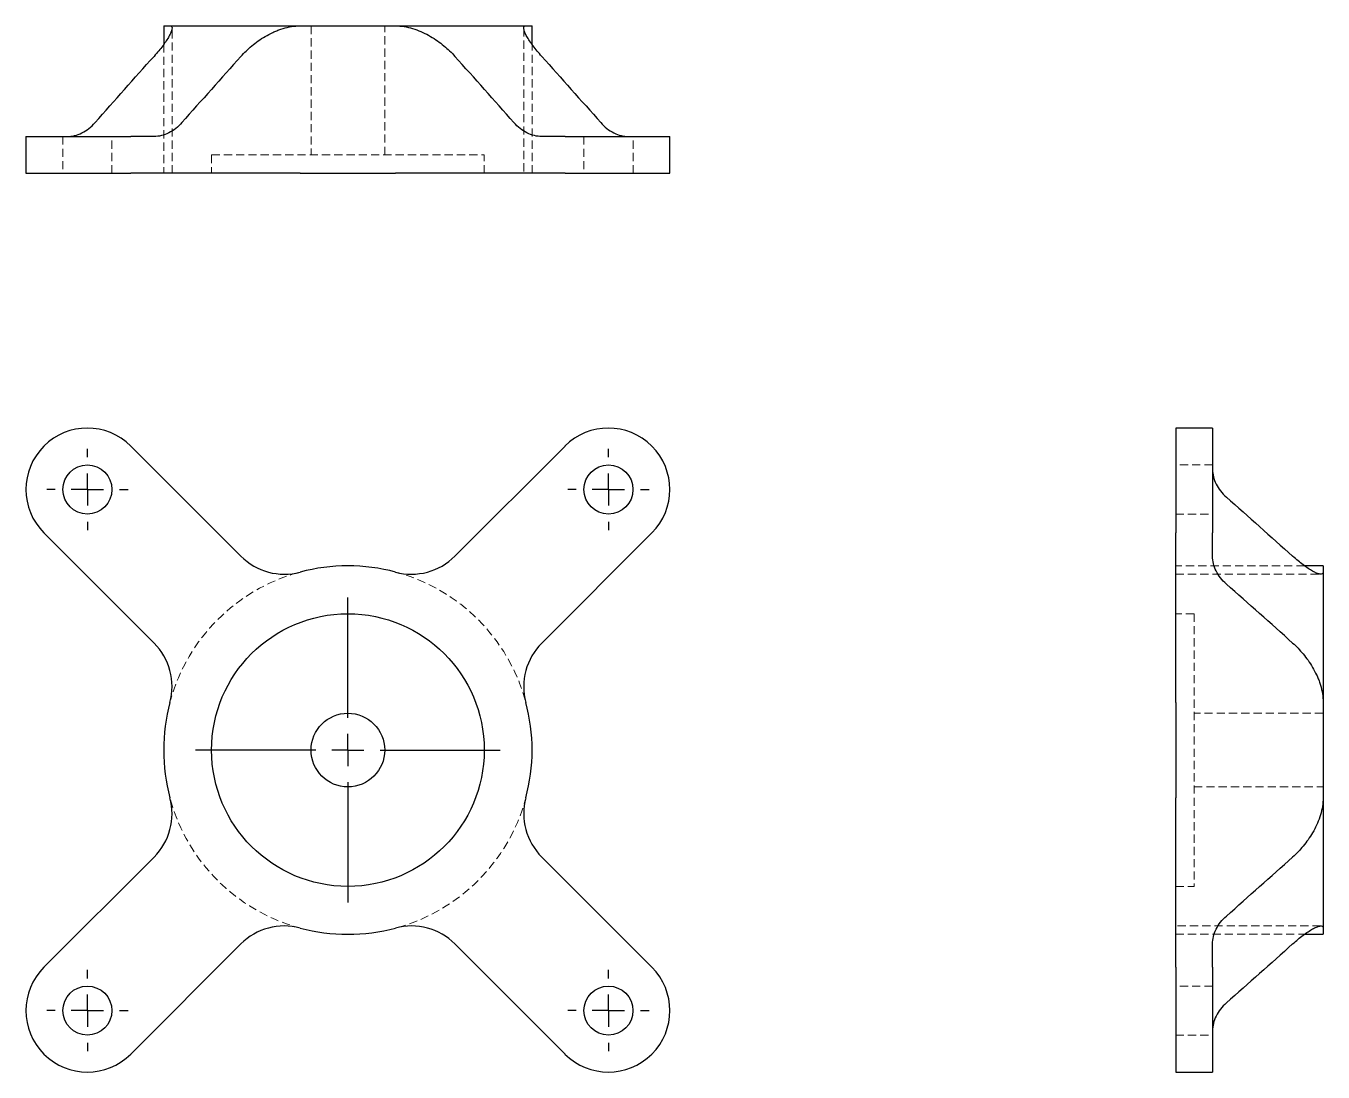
# Model space of a CAD drawing. Header units: millimetres. Extents: x 33 to 234, y 7 to 169.
import ezdxf

# ---------------------------------------------------------------- set-up
doc = ezdxf.new("R2010")
doc.units = ezdxf.units.MM
doc.linetypes.add('HIDDEN', pattern=[1.905, 1.27, -0.635])
doc.layers.add('10', color=7, linetype='Continuous')

# ---------------------------------------------------------------- blocks, each defined once
blk = doc.blocks.new('SW_CENTERMARKSYMBOL_0')
at = {"layer": '10', "color": 0}
for p, q in [((0, 5), (0, 23.67)), ((0, 0), (0, 2.5)), ((-5, 0), (-23.67, 0)), ((0, 0), (-2.5, 0)), ((0, 0), (0, -2.5)), ((0, 0), (2.5, 0)), ((5, 0), (23.67, 0)), ((0, -5), (0, -23.67))]:
    blk.add_line(p, q, dxfattribs=at)
blk = doc.blocks.new('SW_CENTERMARKSYMBOL_1')
at = {"layer": '10', "color": 0}
for p, q in [((0, 5), (0, 6.31)), ((0, 0), (0, 2.5)), ((-5, 0), (-6.31, 0)), ((0, 0), (-2.5, 0)), ((0, 0), (0, -2.5)), ((0, 0), (2.5, 0)), ((5, 0), (6.31, 0)), ((0, -5), (0, -6.31))]:
    blk.add_line(p, q, dxfattribs=at)
blk = doc.blocks.new('SW_CENTERMARKSYMBOL_2')
at = {"layer": '10', "color": 0}
for p, q in [((0, 5), (0, 6.31)), ((0, 0), (0, 2.5)), ((-5, 0), (-6.31, 0)), ((0, 0), (-2.5, 0)), ((0, 0), (0, -2.5)), ((0, 0), (2.5, 0)), ((5, 0), (6.31, 0)), ((0, -5), (0, -6.31))]:
    blk.add_line(p, q, dxfattribs=at)
blk = doc.blocks.new('SW_CENTERMARKSYMBOL_3')
at = {"layer": '10', "color": 0}
for p, q in [((0, 5), (0, 6.31)), ((0, 0), (0, 2.5)), ((-5, 0), (-6.31, 0)), ((0, 0), (-2.5, 0)), ((0, 0), (0, -2.5)), ((0, 0), (2.5, 0)), ((5, 0), (6.31, 0)), ((0, -5), (0, -6.31))]:
    blk.add_line(p, q, dxfattribs=at)
blk = doc.blocks.new('SW_CENTERMARKSYMBOL_4')
at = {"layer": '10', "color": 0}
for p, q in [((0, 5), (0, 6.31)), ((0, 0), (0, 2.5)), ((-5, 0), (-6.31, 0)), ((0, 0), (-2.5, 0)), ((0, 0), (0, -2.5)), ((0, 0), (2.5, 0)), ((5, 0), (6.31, 0)), ((0, -5), (0, -6.31))]:
    blk.add_line(p, q, dxfattribs=at)

msp = doc.modelspace()

# ---------------------------------------------------------------- linework, layer by layer
at = {"color": 7, "linetype": 'Continuous', "lineweight": 25}
for p, q in [((54.39, 169.44), (54.39, 166.57)), ((54.39, 169.44), (55.36, 169.44)), ((55.36, 169.44), (55.44, 169.44)), ((55.44, 169.44), (75.27, 169.44)), ((75.27, 169.44), (75.59, 169.44)), ((75.59, 169.44), (90.41, 169.44)), ((90.41, 169.44), (90.73, 169.44)), ((90.73, 169.44), (110.56, 169.44)), ((110.56, 169.44), (110.64, 169.44)), ((110.64, 169.44), (111.61, 169.44)), ((111.61, 166.56), (111.61, 169.44)), ((33, 152.28), (33, 146.56)), ((33, 152.28), (49.28, 152.28)), ((52.88, 152.28), (49.28, 152.28)), ((116.72, 152.28), (113.12, 152.28)), ((116.72, 152.28), (133, 152.28)), ((133, 146.56), (133, 152.28)), ((33, 146.56), (49.28, 146.56)), ((66.38, 146.56), (49.28, 146.56)), ((75.59, 146.56), (66.38, 146.56)), ((75.59, 146.56), (90.41, 146.56)), ((99.62, 146.56), (90.41, 146.56)), ((116.72, 146.56), (99.62, 146.56)), ((116.72, 146.56), (133, 146.56)), ((217.28, 107), (211.56, 107)), ((211.56, 107), (211.56, 90.72)), ((217.28, 107), (217.28, 90.72)), ((66.38, 87.11), (49.28, 104.21)), ((116.72, 104.21), (99.62, 87.11)), ((35.79, 90.72), (52.89, 73.62)), ((113.11, 73.62), (130.21, 90.72)), ((211.56, 73.62), (211.56, 90.72)), ((217.28, 87.12), (217.28, 90.72)), ((234.44, 85.61), (231.57, 85.61)), ((234.44, 85.61), (234.44, 84.64)), ((234.44, 84.64), (234.44, 84.56)), ((234.44, 84.56), (234.44, 64.73)), ((211.56, 64.41), (211.56, 73.62)), ((234.44, 64.73), (234.44, 64.41)), ((211.56, 64.41), (211.56, 49.59)), ((234.44, 64.41), (234.44, 49.59)), ((211.56, 40.38), (211.56, 49.59)), ((234.44, 49.59), (234.44, 49.27)), ((234.44, 49.27), (234.44, 29.44)), ((52.89, 40.38), (35.79, 23.28)), ((130.21, 23.28), (113.11, 40.38)), ((211.56, 23.28), (211.56, 40.38)), ((231.56, 28.39), (234.44, 28.39)), ((234.44, 29.44), (234.44, 29.36)), ((234.44, 29.36), (234.44, 28.39)), ((49.28, 9.79), (66.38, 26.89)), ((99.62, 26.89), (116.72, 9.79)), ((217.28, 23.28), (217.28, 26.88)), ((211.56, 23.28), (211.56, 7)), ((217.28, 23.28), (217.28, 7)), ((211.56, 7), (217.28, 7))]:
    msp.add_line(p, q, dxfattribs=at)
at = {"color": 7, "linetype": 'HIDDEN', "lineweight": 18}
for p, q in [((77.28, 169.44), (77.28, 149.42)), ((88.72, 149.42), (88.72, 169.44)), ((55.69, 169.08), (55.69, 169.09)), ((55.69, 146.56), (55.69, 169.08)), ((110.31, 169.09), (110.31, 146.56)), ((54.39, 166.57), (54.39, 146.56)), ((111.61, 146.56), (111.61, 166.56)), ((38.72, 152.28), (38.72, 146.56)), ((46.35, 146.56), (46.35, 152.28)), ((119.65, 152.28), (119.65, 146.56)), ((127.28, 146.56), (127.28, 152.28)), ((61.83, 149.42), (104.17, 149.42)), ((61.83, 149.42), (61.83, 146.56)), ((104.17, 146.56), (104.17, 149.42)), ((217.28, 101.28), (211.56, 101.28)), ((211.56, 93.65), (217.28, 93.65)), ((231.57, 85.61), (211.56, 85.61)), ((211.56, 84.31), (234.08, 84.31)), ((234.08, 84.31), (234.09, 84.31)), ((214.42, 78.17), (211.56, 78.17)), ((214.42, 78.17), (214.42, 35.83)), ((234.44, 62.72), (214.42, 62.72)), ((214.42, 51.28), (234.44, 51.28)), ((211.56, 35.83), (214.42, 35.83)), ((234.09, 29.69), (211.56, 29.69)), ((211.56, 28.39), (231.56, 28.39)), ((217.28, 20.35), (211.56, 20.35)), ((211.56, 12.72), (217.28, 12.72))]:
    msp.add_line(p, q, dxfattribs=at)
at = {"color": 7, "linetype": 'Continuous', "lineweight": 25}
for centre, radius in [((42.54, 97.46), 3.81), ((123.46, 97.46), 3.81), ((83, 57), 21.17), ((83, 57), 5.72), ((42.54, 16.54), 3.81), ((123.46, 16.54), 3.81)]:
    msp.add_circle(centre, radius, dxfattribs=at)
for centre, radius, start, end in [((42.54, 97.46), 9.54, 45, 225), ((123.46, 97.46), 9.54, 315, 135), ((73.13, 93.85), 9.54, 225, 285), ((92.87, 93.85), 9.54, 255, 315), ((83, 57), 28.61, 75, 105), ((46.15, 66.87), 9.54, 345, 45), ((119.85, 66.87), 9.54, 135, 195), ((83, 57), 28.61, 165, 195), ((83, 57), 28.61, 345, 15), ((46.15, 47.13), 9.54, 315, 15), ((119.85, 47.13), 9.54, 165, 225), ((73.13, 20.15), 9.54, 75, 135), ((83, 57), 28.61, 255, 285), ((92.87, 20.15), 9.54, 45, 105), ((42.54, 16.54), 9.54, 135, 315), ((123.46, 16.54), 9.54, 225, 45)]:
    msp.add_arc(centre, radius, start, end, dxfattribs=at)
at = {"color": 7, "linetype": 'HIDDEN', "lineweight": 18}
for start, end in [(105.6736, 164.3264), (15.6736, 74.3264), (195.6736, 254.3264), (285.6736, 344.3264)]:
    msp.add_arc((83, 57), 28.62, start, end, dxfattribs=at)
at = {"color": 7, "linetype": 'Continuous', "lineweight": 25}
for points, knots in [([(55.44, 169.44), (55.55, 169.43), (55.62, 169.37), (55.69, 169.2), (55.7, 169.09), (55.65, 168.8), (55.6, 168.63), (55.44, 168.25), (55.34, 168.05), (54.97, 167.38), (54.64, 166.89), (54.06, 166.1), (53.84, 165.83), (53.39, 165.29), (53.15, 165.01), (52.89, 164.72)], [0, 0, 0, 0, 0.125, 0.125, 0.25, 0.25, 0.375, 0.375, 0.5, 0.5, 0.75, 0.75, 0.875, 0.875, 1, 1, 1, 1]), ([(66.38, 164.72), (66.89, 165.29), (67.45, 165.83), (68.39, 166.61), (68.72, 166.87), (69.41, 167.36), (69.78, 167.59), (70.54, 168.04), (70.93, 168.24), (71.54, 168.53), (71.74, 168.62), (72.17, 168.79), (72.38, 168.87), (73.03, 169.08), (73.47, 169.2), (74.36, 169.37), (74.82, 169.43), (75.27, 169.44)], [0, 0, 0, 0, 0.25, 0.25, 0.375, 0.375, 0.5, 0.5, 0.625, 0.625, 0.6875, 0.6875, 0.75, 0.75, 0.875, 0.875, 1, 1, 1, 1]), ([(90.73, 169.44), (91.18, 169.43), (91.63, 169.37), (92.51, 169.2), (92.95, 169.09), (93.82, 168.8), (94.24, 168.63), (95.05, 168.25), (95.45, 168.05), (96.59, 167.38), (97.27, 166.89), (98.22, 166.1), (98.52, 165.83), (99.09, 165.29), (99.36, 165.01), (99.62, 164.72)], [0, 0, 0, 0, 0.125, 0.125, 0.25, 0.25, 0.375, 0.375, 0.5, 0.5, 0.75, 0.75, 0.875, 0.875, 1, 1, 1, 1]), ([(113.11, 164.72), (112.6, 165.29), (112.15, 165.83), (111.56, 166.61), (111.38, 166.87), (111.06, 167.36), (110.91, 167.59), (110.66, 168.04), (110.56, 168.24), (110.44, 168.53), (110.41, 168.62), (110.36, 168.79), (110.34, 168.87), (110.3, 169.08), (110.31, 169.2), (110.38, 169.37), (110.45, 169.43), (110.56, 169.44)], [0, 0, 0, 0, 0.25, 0.25, 0.375, 0.375, 0.5, 0.5, 0.625, 0.625, 0.6875, 0.6875, 0.75, 0.75, 0.875, 0.875, 1, 1, 1, 1]), ([(39.39, 152.28), (39.79, 152.28), (40.18, 152.32), (40.95, 152.51), (41.32, 152.65), (42.07, 153.02), (42.43, 153.24), (43.11, 153.78), (43.44, 154.08), (43.74, 154.43)], [0, 0, 0, 0, 0.25, 0.25, 0.5, 0.5, 0.75, 0.75, 1, 1, 1, 1]), ([(57.23, 154.43), (56.92, 154.08), (56.6, 153.78), (55.92, 153.24), (55.56, 153.02), (54.81, 152.65), (54.43, 152.51), (53.66, 152.32), (53.28, 152.28), (52.88, 152.28)], [0, 0, 0, 0, 0.25, 0.25, 0.5, 0.5, 0.75, 0.75, 1, 1, 1, 1]), ([(113.12, 152.28), (112.72, 152.28), (112.34, 152.32), (111.57, 152.51), (111.19, 152.65), (110.44, 153.02), (110.08, 153.24), (109.4, 153.78), (109.08, 154.08), (108.77, 154.43)], [0, 0, 0, 0, 0.25, 0.25, 0.5, 0.5, 0.75, 0.75, 1, 1, 1, 1]), ([(122.26, 154.43), (122.56, 154.08), (122.89, 153.78), (123.57, 153.24), (123.93, 153.02), (124.68, 152.65), (125.05, 152.51), (125.82, 152.32), (126.21, 152.28), (126.61, 152.28)], [0, 0, 0, 0, 0.25, 0.25, 0.5, 0.5, 0.75, 0.75, 1, 1, 1, 1]), ([(217.28, 100.61), (217.28, 100.21), (217.32, 99.82), (217.51, 99.05), (217.65, 98.68), (218.02, 97.93), (218.24, 97.57), (218.78, 96.89), (219.08, 96.56), (219.43, 96.26)], [0, 0, 0, 0, 0.25, 0.25, 0.5, 0.5, 0.75, 0.75, 1, 1, 1, 1]), ([(219.43, 82.77), (219.08, 83.08), (218.78, 83.4), (218.24, 84.08), (218.02, 84.44), (217.65, 85.19), (217.51, 85.57), (217.32, 86.34), (217.28, 86.72), (217.28, 87.12)], [0, 0, 0, 0, 0.25, 0.25, 0.5, 0.5, 0.75, 0.75, 1, 1, 1, 1]), ([(234.44, 84.56), (234.43, 84.45), (234.37, 84.38), (234.2, 84.31), (234.09, 84.3), (233.8, 84.35), (233.63, 84.4), (233.25, 84.56), (233.05, 84.66), (232.38, 85.03), (231.89, 85.36), (231.1, 85.94), (230.83, 86.16), (230.29, 86.61), (230.01, 86.85), (229.72, 87.11)], [0, 0, 0, 0, 0.125, 0.125, 0.25, 0.25, 0.375, 0.375, 0.5, 0.5, 0.75, 0.75, 0.875, 0.875, 1, 1, 1, 1]), ([(229.72, 73.62), (230.29, 73.11), (230.83, 72.55), (231.61, 71.61), (231.87, 71.28), (232.36, 70.59), (232.59, 70.22), (233.04, 69.46), (233.24, 69.07), (233.53, 68.46), (233.62, 68.26), (233.79, 67.83), (233.87, 67.62), (234.08, 66.97), (234.2, 66.53), (234.37, 65.64), (234.43, 65.18), (234.44, 64.73)], [0, 0, 0, 0, 0.25, 0.25, 0.375, 0.375, 0.5, 0.5, 0.625, 0.625, 0.6875, 0.6875, 0.75, 0.75, 0.875, 0.875, 1, 1, 1, 1]), ([(234.44, 49.27), (234.43, 48.82), (234.37, 48.37), (234.2, 47.49), (234.09, 47.05), (233.8, 46.18), (233.63, 45.76), (233.25, 44.95), (233.05, 44.55), (232.38, 43.41), (231.89, 42.73), (231.1, 41.78), (230.83, 41.48), (230.29, 40.91), (230.01, 40.64), (229.72, 40.38)], [0, 0, 0, 0, 0.125, 0.125, 0.25, 0.25, 0.375, 0.375, 0.5, 0.5, 0.75, 0.75, 0.875, 0.875, 1, 1, 1, 1]), ([(217.28, 26.88), (217.28, 27.28), (217.32, 27.66), (217.51, 28.43), (217.65, 28.81), (218.02, 29.56), (218.24, 29.92), (218.78, 30.6), (219.08, 30.92), (219.43, 31.23)], [0, 0, 0, 0, 0.25, 0.25, 0.5, 0.5, 0.75, 0.75, 1, 1, 1, 1]), ([(229.72, 26.89), (230.29, 27.4), (230.83, 27.85), (231.61, 28.44), (231.87, 28.62), (232.36, 28.94), (232.59, 29.09), (233.04, 29.34), (233.24, 29.44), (233.53, 29.56), (233.62, 29.59), (233.79, 29.64), (233.87, 29.66), (234.08, 29.7), (234.2, 29.69), (234.37, 29.62), (234.43, 29.55), (234.44, 29.44)], [0, 0, 0, 0, 0.25, 0.25, 0.375, 0.375, 0.5, 0.5, 0.625, 0.625, 0.6875, 0.6875, 0.75, 0.75, 0.875, 0.875, 1, 1, 1, 1]), ([(219.43, 17.74), (219.08, 17.44), (218.78, 17.11), (218.24, 16.43), (218.02, 16.07), (217.65, 15.32), (217.51, 14.95), (217.32, 14.18), (217.28, 13.79), (217.28, 13.39)], [0, 0, 0, 0, 0.25, 0.25, 0.5, 0.5, 0.75, 0.75, 1, 1, 1, 1])]:
    msp.add_open_spline(points, degree=3, knots=knots, dxfattribs=at)
for points in [[(43.74, 154.43), (46.78, 157.88), (49.83, 161.32), (52.89, 164.72)], [(66.38, 164.72), (63.32, 161.32), (60.27, 157.88), (57.23, 154.43)], [(108.77, 154.43), (105.73, 157.88), (102.68, 161.32), (99.62, 164.72)], [(113.11, 164.72), (116.17, 161.32), (119.22, 157.88), (122.26, 154.43)], [(219.43, 96.26), (222.88, 93.22), (226.32, 90.17), (229.72, 87.11)], [(229.72, 73.62), (226.32, 76.68), (222.88, 79.73), (219.43, 82.77)], [(219.43, 31.23), (222.88, 34.27), (226.32, 37.32), (229.72, 40.38)], [(229.72, 26.89), (226.32, 23.83), (222.88, 20.78), (219.43, 17.74)]]:
    msp.add_open_spline(points, degree=3, dxfattribs=at)

# ---------------------------------------------------------------- block references
at = {"layer": '10'}
for name, p in [('SW_CENTERMARKSYMBOL_4', (42.54, 97.46)), ('SW_CENTERMARKSYMBOL_1', (123.46, 97.46)), ('SW_CENTERMARKSYMBOL_0', (83, 57)), ('SW_CENTERMARKSYMBOL_2', (42.54, 16.54)), ('SW_CENTERMARKSYMBOL_3', (123.46, 16.54))]:
    msp.add_blockref(name, p, dxfattribs=at)

doc.saveas('drawing.dxf')
